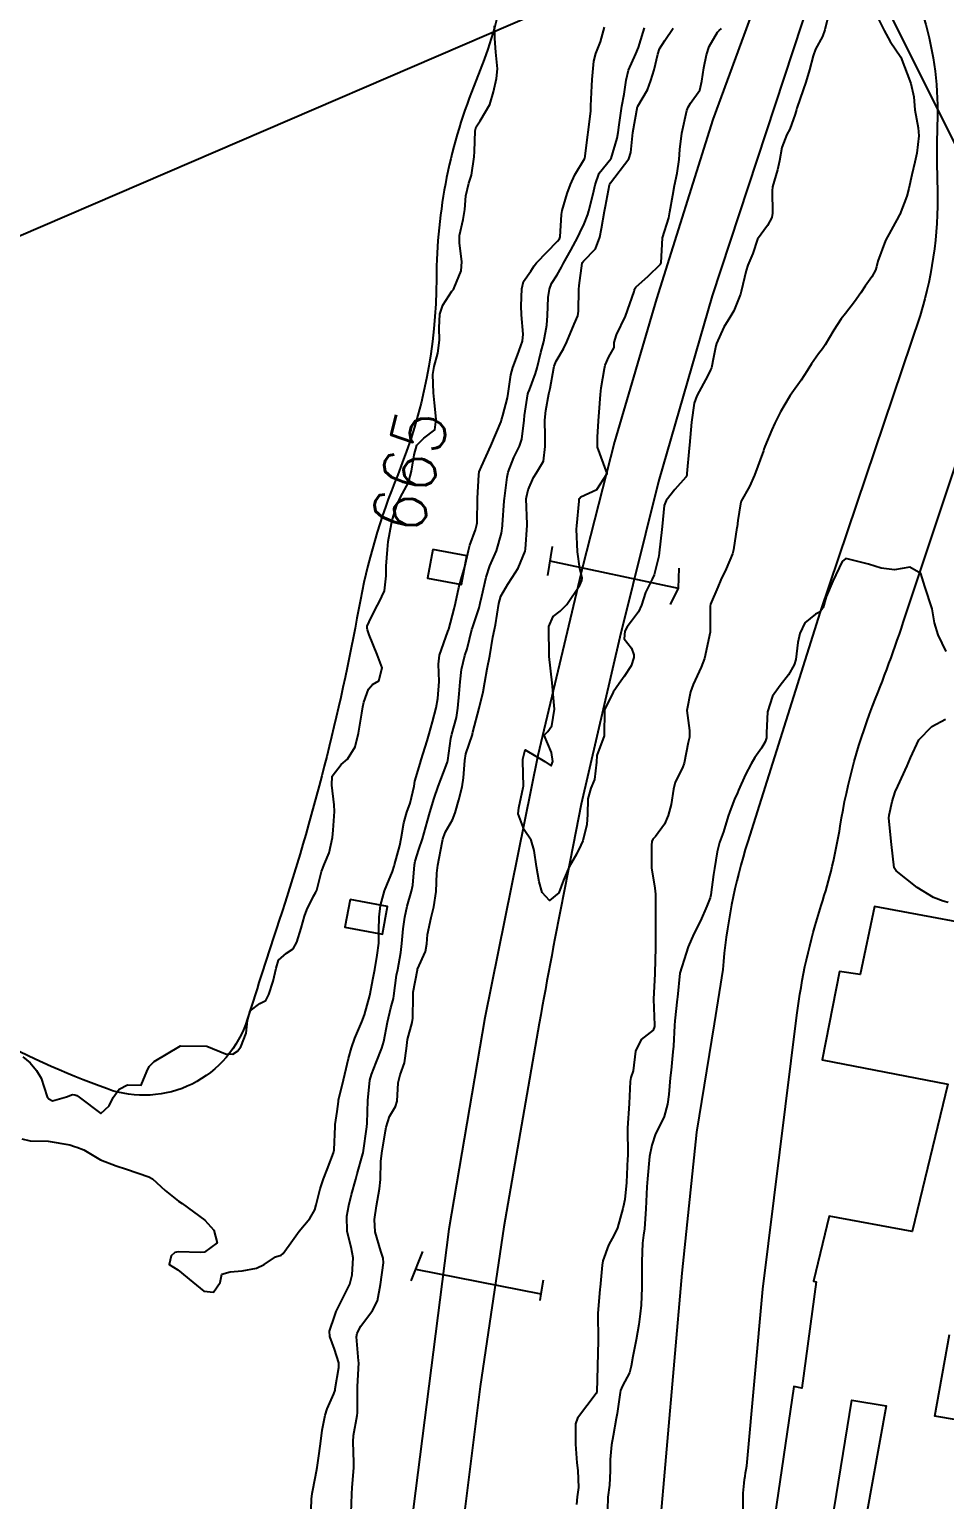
# Model space of a CAD drawing. Header units: metres. Extents: x 298520 to 308411, y 7433745 to 7450750.
# Drawn here: x 300440.3 to 300510, y 7446509.5 to 7446621.5 of the extents above; entities that cross this region are included whole.
import ezdxf
from ezdxf.enums import TextEntityAlignment as Align

# ---------------------------------------------------------------- set-up
doc = ezdxf.new("R2010")
doc.units = ezdxf.units.M
doc.header["$LTSCALE"] = 10
doc.linetypes.add('CONTINUO', pattern=[0])
for name, color, linetype in [('Cotas', 45, 'Continuous'), ('Curvas de Nivel 1m', 11, 'Continuous'), ('Curvas de Nivel 5m', 15, 'Continuous'), ('Edificações', 30, 'Continuous'), ('Hidrografia', 140, 'Continuous'), ('Linha Férrea', 251, 'TRACKS'), ('Pórtico', 62, 'Continuous'), ('TEXTO', 45, 'Continuous'), ('Vias Primárias', 230, 'Continuous')]:
    doc.layers.add(name, color=color, linetype=linetype)
doc.styles.add('Style-STANDARD', font='STANDARD.shx')
doc.linetypes.add('TRACKS', pattern='A,0.15,[130,ltypeshp.shx,S=0.25,R=0,X=0,Y=0],0.15', length=0.3)

msp = doc.modelspace()

# ---------------------------------------------------------------- linework, layer by layer
at = {"layer": 'Curvas de Nivel 1m', "flags": 128}
for points, elevation in [([(300501.27, 7446622.94), (300500.92, 7446621.47), (300500.73, 7446620.95), (300500.2, 7446619.99), (300500.03, 7446619.48), (300499.74, 7446618.43), (300499.47, 7446617.48), (300499.27, 7446616.9), (300498.78, 7446615.49), (300498.75, 7446615.4), (300498.66, 7446615.05), (300498.24, 7446613.9), (300498.03, 7446613.5), (300497.63, 7446612.5), (300497.46, 7446611.5), (300497.32, 7446610.79), (300496.94, 7446609.51), (300496.9, 7446609.2), (300496.94, 7446607.51), (300496.89, 7446607.17), (300496.55, 7446606.56), (300495.79, 7446605.52), (300495.42, 7446604.42), (300495.06, 7446603.53), (300494.92, 7446603.13), (300494.55, 7446601.54), (300494.49, 7446601.33), (300493.97, 7446600.06), (300493.68, 7446599.55), (300493.22, 7446598.8), (300492.66, 7446597.56), (300492.61, 7446597.4), (300492.44, 7446596.5), (300492.27, 7446595.72), (300492.21, 7446595.56), (300492, 7446595.14), (300491.16, 7446593.58), (300490.96, 7446593.02), (300490.76, 7446591.58), (300490.6, 7446589.83), (300490.57, 7446589.59), (300490.41, 7446587.67), (300490.4, 7446587.59), (300490.39, 7446587.53), (300490.33, 7446587.38), (300489.49, 7446586.43), (300488.82, 7446585.6), (300488.68, 7446585.22), (300488.51, 7446583.61), (300488.5, 7446583.39), (300488.29, 7446581.61), (300488.29, 7446581.57), (300488.25, 7446581.27), (300487.91, 7446579.94), (300487.76, 7446579.61), (300487.25, 7446578.59), (300486.95, 7446577.62), (300486.72, 7446577.11), (300486.19, 7446576.4), (300485.85, 7446575.98), (300485.66, 7446575.64), (300485.61, 7446575.07), (300486.17, 7446574.34), (300486.37, 7446573.85), (300486.36, 7446573.64), (300486.16, 7446573), (300485.61, 7446572.18), (300485.24, 7446571.65), (300484.78, 7446571), (300484.11, 7446569.66), (300484.09, 7446567.66), (300483.55, 7446566.18), (300483.5, 7446565.67), (300483.37, 7446564.35), (300483.09, 7446563.67), (300482.85, 7446562.86), (300482.82, 7446561.67), (300482.77, 7446560.92), (300482.47, 7446559.68), (300482.33, 7446559.34), (300481.98, 7446558.64), (300481.44, 7446557.69), (300481, 7446556.66), (300480.65, 7446555.7), (300479.94, 7446555.11), (300479.36, 7446555.72), (300479.13, 7446556.54), (300478.93, 7446557.72), (300478.76, 7446558.94), (300478.54, 7446559.72), (300478, 7446560.51), (300477.53, 7446561.73), (300477.58, 7446562.19), (300477.93, 7446563.73), (300477.94, 7446563.84), (300477.9, 7446565.73), (300477.9, 7446565.9), (300478.08, 7446566.61), (300479.57, 7446565.71), (300480.06, 7446565.38), (300480.18, 7446565.71), (300480.07, 7446566.39), (300479.52, 7446567.72), (300479.8, 7446568), (300480.1, 7446568.44), (300480.3, 7446569.71), (300480.14, 7446571.71), (300479.91, 7446573.71), (300479.9, 7446573.98), (300479.87, 7446575.71), (300479.89, 7446576.01), (300480.2, 7446576.76), (300480.74, 7446577.17), (300481.24, 7446577.69), (300482.23, 7446579.14), (300482.4, 7446579.51), (300482.42, 7446579.68), (300482.24, 7446580.41), (300482.07, 7446581.68), (300482, 7446583.41), (300482.02, 7446583.68), (300482.18, 7446585.56), (300482.19, 7446585.68), (300482.22, 7446585.76), (300482.31, 7446585.87), (300483.55, 7446586.43), (300484.33, 7446587.66), (300483.58, 7446589.67), (300483.6, 7446590.42), (300483.67, 7446591.67), (300483.71, 7446592.34), (300483.83, 7446593.67), (300483.87, 7446594.2), (300484.12, 7446595.66), (300484.18, 7446595.91), (300484.44, 7446596.55), (300484.85, 7446597.25), (300484.87, 7446597.65), (300485.04, 7446598.23), (300485.72, 7446599.64), (300486.39, 7446601.53), (300486.41, 7446601.63), (300486.41, 7446601.71), (300486.5, 7446601.86), (300487.44, 7446602.69), (300488.39, 7446603.61), (300488.43, 7446603.71), (300488.54, 7446605.61), (300489.02, 7446607.15), (300489.11, 7446607.6), (300489.32, 7446608.86), (300489.45, 7446609.6), (300489.65, 7446610.55), (300489.82, 7446611.6), (300489.87, 7446612.35), (300490.01, 7446613.59), (300490.41, 7446615.33), (300490.49, 7446615.58), (300490.67, 7446615.87), (300491.38, 7446616.87), (300491.53, 7446617.57), (300491.69, 7446618.58), (300491.9, 7446619.57), (300492.1, 7446620.19), (300492.73, 7446621.28), (300492.87, 7446621.42), (300493.05, 7446621.56)], 669), ([(300504.75, 7446622.79), (300505.45, 7446621.41), (300505.91, 7446620.59), (300506.71, 7446619.39), (300507.48, 7446617.38), (300507.7, 7446616.36), (300507.79, 7446615.38), (300508.04, 7446613.99), (300508.09, 7446613.38), (300507.92, 7446612.08), (300507.77, 7446611.38), (300507.55, 7446610.43), (300507.31, 7446609.38), (300507.17, 7446608.79), (300506.64, 7446607.39), (300506.61, 7446607.34), (300506.56, 7446607.27), (300505.53, 7446605.41), (300504.95, 7446603.83), (300504.85, 7446603.42), (300504.78, 7446603.16), (300504.51, 7446602.65), (300504, 7446601.93), (300503.66, 7446601.43), (300503.17, 7446600.75), (300502.48, 7446599.86), (300502.17, 7446599.44), (300501.6, 7446598.59), (300500.94, 7446597.46), (300500.75, 7446597.16), (300500.44, 7446596.77), (300499.89, 7446596.02), (300499.56, 7446595.48), (300499.11, 7446594.78), (300498.41, 7446593.78), (300498.28, 7446593.61), (300498.2, 7446593.49), (300497.53, 7446592.36), (300497.11, 7446591.5), (300496.88, 7446591), (300496.35, 7446589.71), (300496.28, 7446589.51), (300496.24, 7446589.4), (300495.56, 7446587.53), (300495.17, 7446586.68), (300494.54, 7446585.54), (300494.48, 7446585.36), (300494.29, 7446584.09), (300494.23, 7446583.6), (300494.22, 7446583.54), (300493.95, 7446581.85), (300493.87, 7446581.54), (300493.4, 7446580.39), (300493, 7446579.55), (300492.77, 7446579.01), (300492.21, 7446577.71), (300492.18, 7446577.56), (300492.18, 7446575.56), (300491.74, 7446573.57), (300491.49, 7446572.9), (300490.89, 7446571.58), (300490.68, 7446571.03), (300490.41, 7446569.59), (300490.6, 7446568.08), (300490.59, 7446567.58), (300490.5, 7446567.17), (300490.19, 7446565.59), (300490.06, 7446565.24), (300489.51, 7446564.13), (300489.38, 7446563.6), (300489.2, 7446562.43), (300488.98, 7446561.6), (300488.69, 7446560.93), (300488, 7446559.99), (300487.81, 7446559.8), (300487.73, 7446559.61), (300487.71, 7446559.33), (300487.71, 7446557.61), (300487.95, 7446556.06), (300488.01, 7446555.61), (300488.01, 7446555.54), (300488.02, 7446553.61), (300488.02, 7446553.51), (300488, 7446551.61), (300488, 7446551.51), (300487.95, 7446549.61), (300487.95, 7446549.54), (300487.85, 7446547.61), (300487.93, 7446545.61), (300487.93, 7446545.51), (300487.83, 7446545.23), (300486.91, 7446544.53), (300486.49, 7446543.63), (300486.31, 7446542.15), (300486.14, 7446541.63), (300486.08, 7446541.33), (300486.01, 7446539.64), (300485.88, 7446537.78), (300485.88, 7446537.64), (300485.91, 7446535.83), (300485.9, 7446535.64), (300485.88, 7446535.47), (300485.79, 7446533.64), (300485.67, 7446532.34), (300485.55, 7446531.76), (300485.51, 7446531.64), (300485.11, 7446530.18), (300484.87, 7446529.65), (300484.43, 7446528.85), (300484, 7446527.66), (300483.95, 7446527.32), (300483.78, 7446525.66), (300483.76, 7446525.49), (300483.62, 7446523.66), (300483.62, 7446523.6), (300483.63, 7446521.66), (300483.63, 7446521.57), (300483.59, 7446519.66), (300483.58, 7446519.6), (300483.53, 7446517.66), (300483.52, 7446517.63), (300483.49, 7446517.54), (300482.07, 7446515.68), (300481.92, 7446515.23), (300481.91, 7446513.68), (300482.02, 7446512.27), (300482.08, 7446511.68), (300482.13, 7446510.4), (300482.05, 7446509.68), (300481.98, 7446509.1)], 668), ([(300439.72, 7446536.95), (300440.34, 7446536.8), (300441.72, 7446536.78), (300443.36, 7446536.5), (300443.72, 7446536.37), (300443.9, 7446536.32), (300444.44, 7446536.13), (300445.7, 7446535.35), (300446.9, 7446534.89), (300447.69, 7446534.65), (300449.4, 7446534.07), (300449.68, 7446533.91), (300450.64, 7446533.02), (300451.66, 7446532.22), (300451.93, 7446532.04), (300453.65, 7446530.77), (300454.35, 7446530.01), (300454.61, 7446529.03), (300453.62, 7446528.33), (300453.34, 7446528.3), (300451.62, 7446528.35), (300451.37, 7446528.29), (300451.08, 7446528.05), (300450.94, 7446527.38), (300451.6, 7446526.98), (300452.75, 7446526.03), (300453.58, 7446525.34), (300454.33, 7446525.27), (300454.82, 7446526.01), (300454.96, 7446526.65), (300455.6, 7446526.83), (300456.5, 7446526.89), (300457.6, 7446527.11), (300458.18, 7446527.39), (300459.04, 7446527.96), (300459.47, 7446528.1), (300459.62, 7446528.21), (300460.35, 7446529.22), (300460.84, 7446529.93), (300461.65, 7446530.88), (300462.04, 7446531.54), (300462.15, 7446531.92), (300462.45, 7446533.14), (300462.71, 7446533.91), (300462.98, 7446534.62), (300463.46, 7446535.9), (300463.51, 7446536.11), (300463.58, 7446537.9), (300463.59, 7446538.05), (300463.74, 7446539.05), (300463.84, 7446539.81), (300463.85, 7446539.9), (300464.22, 7446541.45), (300464.32, 7446541.89), (300464.61, 7446543.08), (300464.83, 7446543.89), (300465.08, 7446544.63), (300465.63, 7446545.88), (300465.84, 7446546.42), (300466.23, 7446547.87), (300466.5, 7446549.23), (300466.61, 7446549.86), (300466.8, 7446550.95), (300466.91, 7446551.86), (300466.92, 7446552.85), (300466.94, 7446553.86), (300467.06, 7446554.74), (300467.36, 7446555.86), (300467.52, 7446556.29), (300467.97, 7446557.34), (300468.09, 7446557.73), (300468.12, 7446557.85), (300468.52, 7446559.31), (300468.63, 7446559.84), (300468.82, 7446561.03), (300469.06, 7446561.84), (300469.32, 7446562.55), (300469.61, 7446563.83), (300469.67, 7446564.21), (300470.06, 7446565.56), (300470.16, 7446565.83), (300470.61, 7446567.29), (300470.77, 7446567.82), (300471.02, 7446568.73), (300471.3, 7446569.81), (300471.43, 7446570.51), (300471.52, 7446571.81), (300471.47, 7446573.12), (300471.54, 7446573.81), (300472.18, 7446575.61), (300472.24, 7446575.74), (300472.26, 7446575.8), (300472.66, 7446577.34), (300472.77, 7446577.79), (300473.03, 7446578.98), (300473.25, 7446579.79), (300473.47, 7446580.56), (300473.75, 7446581.79), (300473.86, 7446582.19), (300474.28, 7446583.38), (300474.39, 7446583.78), (300474.41, 7446583.9), (300474.43, 7446585.78), (300474.54, 7446587.56), (300474.58, 7446587.78), (300474.75, 7446588.19), (300475.45, 7446589.76), (300476.25, 7446591.63), (300476.28, 7446591.75), (300476.29, 7446591.83), (300476.38, 7446592.09), (300476.72, 7446593.42), (300476.77, 7446593.75), (300476.97, 7446595.19), (300477.13, 7446595.74), (300477.5, 7446596.68), (300477.86, 7446597.74), (300477.91, 7446598.29), (300477.79, 7446599.74), (300477.77, 7446600.45), (300477.82, 7446601.74), (300477.96, 7446602.28), (300478.51, 7446603.08), (300478.76, 7446603.49), (300478.93, 7446603.72), (300480.54, 7446605.36), (300480.69, 7446605.55), (300480.74, 7446605.7), (300480.85, 7446607.41), (300480.89, 7446607.7), (300481.27, 7446609.01), (300481.53, 7446609.69), (300481.86, 7446610.43), (300482.61, 7446611.63), (300482.63, 7446611.67), (300482.85, 7446613.47), (300482.88, 7446613.68), (300483.07, 7446615.27), (300483.09, 7446615.68), (300483.15, 7446617.21), (300483.17, 7446617.68), (300483.31, 7446619.07), (300483.46, 7446619.67), (300483.83, 7446620.56), (300484.11, 7446621.67)], 666), ([(300461.74, 7446507.92), (300461.8, 7446509.51), (300461.85, 7446509.92), (300462.1, 7446511.23), (300462.23, 7446511.91), (300462.38, 7446512.97), (300462.5, 7446513.91), (300462.61, 7446514.75), (300462.82, 7446515.91), (300462.99, 7446516.39), (300463.49, 7446517.52), (300463.58, 7446517.81), (300463.6, 7446517.9), (300463.87, 7446519.54), (300463.86, 7446519.9), (300463.53, 7446520.92), (300463.18, 7446521.9), (300463.15, 7446522.3), (300463.56, 7446523.5), (300463.66, 7446523.8), (300463.71, 7446523.9), (300464.34, 7446525.13), (300464.71, 7446525.89), (300464.88, 7446526.6), (300464.97, 7446527.89), (300464.82, 7446528.7), (300464.51, 7446529.89), (300464.48, 7446531.07), (300464.64, 7446531.89), (300464.85, 7446532.71), (300465.18, 7446533.89), (300465.28, 7446534.29), (300465.71, 7446535.82), (300465.73, 7446535.88), (300466, 7446537.88), (300466.02, 7446538.16), (300466.07, 7446539.88), (300466.23, 7446541.42), (300466.35, 7446541.87), (300466.71, 7446542.78), (300467.15, 7446543.86), (300467.3, 7446544.37), (300467.58, 7446545.85), (300467.84, 7446546.93), (300468.04, 7446547.66), (300468.07, 7446547.85), (300468.28, 7446549.43), (300468.36, 7446549.85), (300468.59, 7446551.15), (300468.68, 7446551.84), (300468.78, 7446552.97), (300468.91, 7446553.84), (300469.09, 7446554.68), (300469.42, 7446555.84), (300469.51, 7446556.28), (300469.65, 7446557.83), (300469.7, 7446558.11), (300469.98, 7446559.01), (300470.24, 7446559.83), (300470.64, 7446561.2), (300470.82, 7446561.82), (300471.15, 7446562.93), (300471.44, 7446563.81), (300472.06, 7446565.4), (300472.16, 7446565.7), (300472.19, 7446565.8), (300472.42, 7446567.47), (300472.49, 7446567.8), (300472.83, 7446569.07), (300472.95, 7446569.79), (300473.05, 7446570.86), (300473.13, 7446571.79), (300473.21, 7446572.73), (300473.47, 7446573.79), (300473.65, 7446574.3), (300474.02, 7446575.78), (300474.06, 7446575.9), (300474.19, 7446576.27), (300474.56, 7446577.42), (300474.64, 7446577.77), (300474.77, 7446578.32), (300475.09, 7446579.77), (300475.37, 7446580.63), (300475.89, 7446581.76), (300476.28, 7446583.11), (300476.35, 7446583.68), (300476.36, 7446583.75), (300476.48, 7446585.57), (300476.5, 7446585.75), (300476.71, 7446587.37), (300476.79, 7446587.75), (300477.21, 7446588.88), (300477.65, 7446589.74), (300477.83, 7446590.27), (300477.99, 7446591.73), (300478.03, 7446592.08), (300478.29, 7446593.73), (300478.31, 7446593.82), (300478.41, 7446594.04), (300478.87, 7446595.28), (300478.99, 7446595.72), (300479.28, 7446596.89), (300479.49, 7446597.72), (300479.73, 7446598.97), (300479.79, 7446599.71), (300479.84, 7446601.07), (300479.93, 7446601.71), (300480.08, 7446602.13), (300480.51, 7446602.81), (300480.84, 7446603.38), (300480.99, 7446603.7), (300481.56, 7446604.67), (300482.1, 7446605.68), (300482.23, 7446606), (300482.56, 7446606.69), (300482.86, 7446607.39), (300482.94, 7446607.68), (300483.27, 7446608.98), (300483.42, 7446609.67), (300483.72, 7446610.55), (300484.61, 7446611.63), (300484.63, 7446611.66), (300485.08, 7446613.21), (300485.17, 7446613.65), (300485.24, 7446614.24), (300485.44, 7446615.65), (300485.61, 7446616.58), (300485.77, 7446617.64), (300485.94, 7446618.39), (300486.52, 7446619.63), (300486.72, 7446620.13), (300487.06, 7446621.3), (300487.17, 7446621.63)], 667), ([(300464.81, 7446508.46), (300464.87, 7446509.89), (300464.9, 7446510.39), (300465.01, 7446511.88), (300465.01, 7446512.3), (300464.97, 7446513.88), (300465, 7446514.34), (300465.28, 7446515.88), (300465.29, 7446516.07), (300465.29, 7446517.88), (300465.3, 7446518.08), (300465.39, 7446519.88), (300465.38, 7446520.03), (300465.23, 7446521.88), (300465.28, 7446522.15), (300465.55, 7446522.68), (300466.44, 7446523.87), (300466.82, 7446524.62), (300467.05, 7446525.86), (300467.27, 7446527.51), (300467.25, 7446527.86), (300467.07, 7446528.41), (300466.63, 7446529.87), (300466.59, 7446530.81), (300466.74, 7446531.86), (300466.98, 7446533.16), (300467.05, 7446533.86), (300467.08, 7446535.23), (300467.14, 7446535.86), (300467.44, 7446537.56), (300467.49, 7446537.85), (300467.74, 7446538.65), (300468.19, 7446539.41), (300468.33, 7446539.84), (300468.39, 7446541.23), (300468.54, 7446541.84), (300468.88, 7446542.75), (300469.03, 7446543.84), (300469.11, 7446544.54), (300469.46, 7446545.83), (300469.51, 7446546.16), (300469.53, 7446547.83), (300469.55, 7446548.14), (300469.86, 7446549.83), (300469.87, 7446549.89), (300470.48, 7446551.23), (300470.57, 7446551.82), (300470.62, 7446552.53), (300470.91, 7446553.82), (300471.11, 7446554.63), (300471.28, 7446555.81), (300471.35, 7446557.2), (300471.42, 7446557.81), (300471.74, 7446559.55), (300471.8, 7446559.8), (300471.85, 7446559.95), (300472, 7446560.35), (300472.53, 7446561.28), (300472.73, 7446561.79), (300473.03, 7446562.79), (300473.28, 7446563.79), (300473.38, 7446564.46), (300473.48, 7446565.79), (300473.56, 7446566.3), (300474.06, 7446567.78), (300474.07, 7446567.81), (300474.09, 7446567.94), (300474.56, 7446569.77), (300474.87, 7446571.03), (300474.99, 7446571.77), (300475.17, 7446572.78), (300475.37, 7446573.76), (300475.61, 7446575.19), (300475.73, 7446575.76), (300475.81, 7446576.14), (300476.06, 7446577.75), (300476.22, 7446578.31), (300476.75, 7446579.22), (300477.09, 7446579.74), (300477.53, 7446580.45), (300478.07, 7446581.73), (300478.1, 7446581.9), (300478.23, 7446583.73), (300478.23, 7446583.79), (300478.16, 7446585.73), (300478.17, 7446585.86), (300478.31, 7446586.42), (300478.7, 7446587.36), (300478.95, 7446587.72), (300479.46, 7446588.6), (300479.61, 7446589.72), (300479.59, 7446590.49), (300479.57, 7446591.72), (300479.64, 7446592.46), (300479.89, 7446593.72), (300479.98, 7446594.14), (300480.26, 7446595.71), (300480.29, 7446595.85), (300480.43, 7446596.21), (300480.99, 7446597.15), (300481.24, 7446597.7), (300481.82, 7446599.04), (300482.08, 7446599.68), (300482.13, 7446600.03), (300482.17, 7446601.68), (300482.2, 7446601.98), (300482.42, 7446603.68), (300482.45, 7446603.75), (300482.52, 7446603.84), (300483.43, 7446604.77), (300483.76, 7446605.67), (300483.89, 7446606.33), (300484.13, 7446607.66), (300484.2, 7446608.04), (300484.51, 7446609.66), (300484.54, 7446609.72), (300484.59, 7446609.8), (300485.97, 7446611.64), (300486.14, 7446612.12), (300486.28, 7446613.64), (300486.65, 7446615.62), (300486.66, 7446615.66), (300487.4, 7446616.9), (300487.66, 7446617.62), (300487.9, 7446618.41), (300488.18, 7446619.62), (300488.32, 7446620.02), (300488.72, 7446620.66), (300489.35, 7446621.6)], 668), ([(300510.17, 7446574.1), (300509.56, 7446575.36), (300509.27, 7446576.28), (300509.1, 7446577.36), (300508.55, 7446579.04), (300508.45, 7446579.37), (300508.24, 7446580.04), (300507.4, 7446580.53), (300506.24, 7446580.33), (300505.22, 7446580.44), (300504.25, 7446580.76), (300502.51, 7446581.18), (300502.25, 7446580.95), (300501.52, 7446579.45), (300501.01, 7446578.25), (300500.79, 7446577.46), (300500.56, 7446577.12), (300500.21, 7446576.94), (300499.39, 7446576.28), (300499, 7446575.48), (300498.87, 7446574.79), (300498.7, 7446573.48), (300498.57, 7446573.07), (300498.15, 7446572.31), (300497.52, 7446571.5), (300496.94, 7446570.7), (300496.55, 7446569.51), (300496.47, 7446567.89), (300496.46, 7446567.51), (300496.38, 7446567.22), (300496.08, 7446566.74), (300495.57, 7446566.03), (300495.29, 7446565.53), (300494.86, 7446564.73), (300494.33, 7446563.54), (300494.25, 7446563.33), (300494.04, 7446562.85), (300493.67, 7446561.9), (300493.56, 7446561.54), (300493.19, 7446560.36), (300492.9, 7446559.55), (300492.72, 7446558.82), (300492.51, 7446557.55), (300492.43, 7446557.1), (300492.22, 7446555.56), (300492.17, 7446555.33), (300491.93, 7446554.7), (300491.44, 7446553.57), (300490.93, 7446552.59), (300490.49, 7446551.58), (300490.36, 7446551.12), (300489.87, 7446549.59), (300489.68, 7446547.76), (300489.67, 7446547.59), (300489.49, 7446545.94), (300489.47, 7446545.59), (300489.38, 7446544.02), (300489.34, 7446543.59), (300489.2, 7446542.18), (300489.14, 7446541.6), (300489.02, 7446540.34), (300488.93, 7446539.6), (300488.68, 7446538.67), (300488.15, 7446537.61), (300488.01, 7446537.33), (300487.72, 7446536.47), (300487.56, 7446535.61), (300487.39, 7446533.91), (300487.37, 7446533.61), (300487.35, 7446533.29), (300487.28, 7446531.62), (300487.16, 7446530.1), (300487.09, 7446529.62), (300487.02, 7446529.01), (300486.96, 7446527.62), (300486.96, 7446526.98), (300486.96, 7446525.62), (300486.92, 7446524.28), (300486.85, 7446523.62), (300486.73, 7446522.8), (300486.54, 7446521.63), (300486.28, 7446520.37), (300486.15, 7446519.63), (300486.03, 7446519.12), (300485.5, 7446518.14), (300485.35, 7446517.78), (300485.32, 7446517.64), (300485.08, 7446516.04), (300485.02, 7446515.64), (300484.78, 7446514.32), (300484.66, 7446513.65), (300484.55, 7446512.53), (300484.56, 7446511.65), (300484.51, 7446510.56), (300484.38, 7446509.65), (300484.35, 7446508.69)], 667), ([(300510.31, 7446554.98), (300509.94, 7446555.06), (300509.2, 7446555.36), (300507.95, 7446556.12), (300506.35, 7446557.39), (300506.2, 7446557.62), (300505.99, 7446559.4), (300505.8, 7446561.4), (300505.81, 7446561.62), (300506.04, 7446562.66), (300506.28, 7446563.4), (300506.48, 7446563.83), (300507.19, 7446565.38), (300507.45, 7446566), (300508.09, 7446567.37), (300509.08, 7446568.39), (300510.11, 7446568.93)], 667)]:
    msp.add_lwpolyline(points, dxfattribs=dict(at, elevation=elevation))
at = {"layer": 'Curvas de Nivel 5m', "elevation": 665, "flags": 128}
msp.add_lwpolyline([(300439.79, 7446543.21), (300440.34, 7446542.74), (300440.82, 7446542.17), (300441.18, 7446541.57), (300441.64, 7446540.16), (300441.76, 7446540.01), (300442.05, 7446539.86), (300443.11, 7446540.15), (300443.57, 7446540.34), (300443.76, 7446540.32), (300443.89, 7446540.27), (300444.09, 7446540.14), (300445.74, 7446538.88), (300446.37, 7446539.48), (300446.67, 7446540.1), (300447.13, 7446540.74), (300447.77, 7446541.07), (300448.81, 7446541.05), (300449.24, 7446542.08), (300449.41, 7446542.46), (300449.79, 7446542.86), (300451.8, 7446544.04), (300453.8, 7446544.02), (300455.24, 7446543.44), (300455.8, 7446543.42), (300456.16, 7446543.63), (300456.41, 7446543.98), (300456.8, 7446545), (300456.91, 7446545.98), (300457.11, 7446546.71), (300457.85, 7446547.28), (300458.31, 7446547.51), (300458.53, 7446547.96), (300458.86, 7446548.97), (300459.09, 7446549.96), (300459.27, 7446550.57), (300459.89, 7446551.1), (300460.4, 7446551.44), (300460.68, 7446551.94), (300461, 7446553.02), (300461.26, 7446553.93), (300461.44, 7446554.41), (300461.95, 7446555.45), (300462.12, 7446555.75), (300462.2, 7446555.92), (300462.55, 7446557.33), (300462.77, 7446557.91), (300463.13, 7446558.76), (300463.38, 7446559.91), (300463.44, 7446560.47), (300463.53, 7446561.9), (300463.52, 7446562.42), (300463.35, 7446563.91), (300463.36, 7446564.6), (300464.06, 7446565.48), (300464.52, 7446565.89), (300465.12, 7446566.84), (300465.38, 7446567.88), (300465.63, 7446569.4), (300465.71, 7446569.88), (300465.77, 7446570.23), (300466.13, 7446571.22), (300466.44, 7446571.57), (300466.92, 7446571.86), (300467.17, 7446572.84), (300466.79, 7446573.86), (300466.18, 7446575.36), (300466.05, 7446575.74), (300466.02, 7446575.87), (300466.04, 7446576.02), (300466.19, 7446576.36), (300466.68, 7446577.39), (300466.95, 7446577.86), (300467.35, 7446578.73), (300467.48, 7446579.86), (300467.49, 7446580.61), (300467.57, 7446581.86), (300467.64, 7446582.48), (300467.89, 7446583.85), (300467.97, 7446584.17), (300468.3, 7446585.26), (300468.58, 7446585.85), (300469.19, 7446586.97), (300469.41, 7446587.83), (300469.61, 7446589.09), (300469.81, 7446589.83), (300470.36, 7446590.35), (300471.19, 7446590.99), (300471.28, 7446591.81), (300471.16, 7446593.05), (300471.09, 7446593.81), (300471.03, 7446595.2), (300471.13, 7446595.81), (300471.42, 7446596.83), (300471.54, 7446597.81), (300471.52, 7446598.75), (300471.58, 7446599.81), (300471.79, 7446600.49), (300472.49, 7446601.55), (300472.6, 7446601.69), (300472.66, 7446601.8), (300473.19, 7446603.11), (300473.25, 7446603.79), (300473.08, 7446605.25), (300473.08, 7446605.79), (300473.34, 7446607.01), (300473.48, 7446607.79), (300473.56, 7446608.81), (300473.79, 7446609.79), (300473.99, 7446610.39), (300474.2, 7446611.78), (300474.21, 7446612.19), (300474.26, 7446613.78), (300474.35, 7446614.08), (300474.65, 7446614.53), (300475.39, 7446615.77), (300475.65, 7446616.74), (300475.88, 7446617.76), (300475.96, 7446618.5), (300475.84, 7446619.76), (300475.76, 7446620.81), (300475.73, 7446621.77)], dxfattribs=at)
at = {"layer": 'Edificações'}
for points in [[(300471.04, 7446581.87), (300470.63, 7446579.68), (300473.23, 7446579.19), (300473.63, 7446581.38)], [(300464.73, 7446555.2), (300464.33, 7446553.08), (300467.19, 7446552.55), (300467.59, 7446554.67)]]:
    msp.add_lwpolyline(points, close=True, dxfattribs=at)
for points in [[(300515.36, 7446552.69), (300504.71, 7446554.67), (300503.62, 7446549.48), (300502.03, 7446549.71), (300500.72, 7446542.97), (300510.3, 7446541.12), (300507.58, 7446529.9), (300501.25, 7446531.07), (300500.06, 7446526.12), (300500.25, 7446526.07), (300499.17, 7446517.97), (300498.55, 7446518.09), (300496.97, 7446507.37), (300501.31, 7446506.73), (300502.98, 7446517.04), (300505.58, 7446516.62), (300503.55, 7446505.39), (300512.51, 7446503.83)], [(300510.96, 7446515.54), (300509.3, 7446515.83), (300510.41, 7446522.06)]]:
    msp.add_lwpolyline(points, dxfattribs=at)
at = {"layer": 'Hidrografia'}
msp.add_lwpolyline([(300477.12, 7446630.77, -0.091797), (300474.34, 7446617.63, 0.097273), (300471.31, 7446602.5, -0.096073), (300468.36, 7446587.57, 0.051693), (300465.39, 7446577.39, -0.034702), (300459.31, 7446553.54, 0.003292), (300456.89, 7446546.05, -0.425546), (300446.23, 7446540.76, -0.04153), (300436.62, 7446545.13, 0.104636), (300431.83, 7446546.63, -0.08681), (300422.38, 7446549.21, 0.111697), (300421.8, 7446549.33, -0.065026), (300412.29, 7446550.53, 0.15562), (300409.84, 7446550.39, -0.260671), (300408.5, 7446550.59, 0.117186), (300405.52, 7446551.94, -0.389042), (300392.05, 7446570.09, 0.079872), (300391.79, 7446574.72, -0.008263), (300389.68, 7446585.18, -0.017028), (300387.49, 7446599.89, -0.010635), (300386.17, 7446614.1, -0.17904), (300388.2, 7446621.07, -0.00437), (300403.94, 7446641.96, -0.110389)], format="xyb", dxfattribs=at)
at = {"layer": 'Linha Férrea', "flags": 128}
for points in [[(298729.26, 7450749.95), (298734.81, 7450730.65), (298742.34, 7450703.45), (298750.12, 7450676.24), (298757.89, 7450649.2), (298765.19, 7450623.71), (298769.98, 7450606.42), (298776.49, 7450583.29), (298783.06, 7450560.25), (298788.16, 7450542.21), (298793.82, 7450521.58), (298798.12, 7450506.61), (298804.39, 7450484.42), (298809.29, 7450466.84), (298814.55, 7450448.86), (298819.56, 7450431.22), (298826.27, 7450408.65), (298831.93, 7450389.31), (298837.13, 7450370.78), (298842.09, 7450352.4), (298847.8, 7450331.82), (298852.15, 7450316.41), (298858.34, 7450294.77), (298862.97, 7450278.96), (298867.95, 7450260.09), (298870.92, 7450249.95), (298873.72, 7450238.98), (298878.36, 7450222.7), (298882.03, 7450210.36), (298885.6, 7450197.65), (298890.19, 7450181.05), (298894.64, 7450166.01), (298898.99, 7450149.81), (298904.36, 7450131.79), (298908.12, 7450117.71), (298911.93, 7450103.95), (298916.1, 7450089.04), (298920.55, 7450073.4), (298923.21, 7450064.32), (298926.47, 7450052.58), (298930.32, 7450038.96), (298934.72, 7450023.22), (298938.25, 7450011.62), (298941.51, 7449999.19), (298944.4, 7449989.65), (298947.7, 7449977.68), (298952.33, 7449961.49), (298956.97, 7449946.58), (298961.92, 7449929.02), (298965.91, 7449915.26), (298970.08, 7449900.9), (298973.94, 7449887.79), (298977.79, 7449874.85), (298981.55, 7449862.47), (298986.37, 7449847.2), (298989.85, 7449836.37), (298994.58, 7449822.34), (298999.44, 7449807.29), (299004.07, 7449794.27), (299008.7, 7449781.66), (299013.06, 7449770.33), (299018.29, 7449757.72), (299022.32, 7449748.04), (299026.82, 7449737.63), (299031.86, 7449726.85), (299036.81, 7449716.9), (299043.1, 7449705.2), (299047.82, 7449696.53), (299054.33, 7449685.57), (299060.66, 7449675.85), (299069.47, 7449663.1), (299077.54, 7449652.87), (299085.43, 7449643.34), (299089.83, 7449637.78), (299098.73, 7449628.56), (299107.99, 7449618.79), (299117.44, 7449610.03), (299127.08, 7449601.22), (299138.45, 7449591.78), (299150.41, 7449582.65), (299162.78, 7449573.98), (299174, 7449567), (299185.96, 7449560.3), (299199.7, 7449553.22), (299213.25, 7449547.02), (299227.03, 7449541.5), (299242, 7449536.52), (299258.42, 7449531.83), (299277.22, 7449527.81), (299295.93, 7449525.03), (299311.59, 7449523.57), (299326.88, 7449522.88), (299340.97, 7449522.75), (299353.57, 7449523.11), (299369.27, 7449524.07), (299382.83, 7449525.21), (299396.61, 7449526.72), (299414.18, 7449529.5), (299430.97, 7449532.6), (299440.14, 7449534.84), (299451.09, 7449537.49), (299469.67, 7449542.92), (299486.96, 7449547.76), (299510.38, 7449554.83), (299531.41, 7449561.04), (299544.9, 7449564.89), (299559.19, 7449569.07), (299590.2, 7449576.67), (299616.42, 7449582.26), (299645.03, 7449585.8), (299675.25, 7449587.64), (299705.52, 7449586.26), (299732.88, 7449582.83), (299762.58, 7449576.09), (299791.89, 7449566.94), (299816.22, 7449556.9), (299840.77, 7449544.78), (299859.68, 7449534.39), (299878.53, 7449521.31), (299897.38, 7449507.14), (299919.54, 7449486.99), (299927.66, 7449478.63), (299947.13, 7449456.96), (299961.5, 7449437.96), (299971.14, 7449424.78), (299981.87, 7449408.32), (299997.59, 7449383.68), (300016.23, 7449354.96), (300035.86, 7449324.69), (300055.14, 7449295.59), (300073.23, 7449268.4), (300085.87, 7449249.95), (300089.5, 7449244.78), (300101.21, 7449227.65), (300111.2, 7449214.14), (300124.75, 7449194.74), (300135.91, 7449179.76), (300148.3, 7449162.13), (300160.8, 7449144.57), (300173.13, 7449128.48), (300185.52, 7449112.09), (300198.4, 7449095.76), (300207.46, 7449083.98), (300220.09, 7449068.52), (300233.47, 7449051.74), (300246.78, 7449035.35), (300263.48, 7449015.08), (300277.53, 7448998.44), (300292.81, 7448981.5), (300306.69, 7448964.86), (300324.62, 7448944.39), (300340.4, 7448926.52), (300357.9, 7448907.84), (300372.75, 7448891.82), (300392.04, 7448871.05), (300410.72, 7448852.07), (300427.48, 7448834.14), (300439.25, 7448822.86), (300454.9, 7448806.53), (300473.45, 7448788.16), (300493.11, 7448768.81), (300511.71, 7448749.95), (300518.2, 7448743.61), (300525.67, 7448735.98), (300530.89, 7448730.36), (300538.14, 7448723.28), (300543.77, 7448717.62), (300548.92, 7448711.9), (300554.78, 7448706.09), (300562.44, 7448698.57), (300570.48, 7448690.2), (300580.06, 7448680.51), (300590.01, 7448670.63), (300599.1, 7448661.39), (300608.57, 7448651.7), (300616.68, 7448643.32), (300625.58, 7448633.86), (300633.62, 7448625.86), (300641.21, 7448617.86), (300649.58, 7448609.9), (300659.39, 7448599.72), (300667.39, 7448591.23), (300676.1, 7448582.78), (300683.87, 7448574.67), (300691.72, 7448567.15), (300703.33, 7448554.88), (300711.74, 7448546.35), (300718.09, 7448539.77), (300726.51, 7448530.98), (300733.15, 7448523.7), (300741.15, 7448514.42), (300747.43, 7448507.24), (300750.05, 7448504.02), (300758.17, 7448493.99), (300764.85, 7448485.24), (300772.25, 7448475.55), (300781.11, 7448462.86), (300788.18, 7448452.15), (300795.99, 7448439.11), (300802.71, 7448427.66), (300809.14, 7448414.66), (300814.96, 7448402.42), (300819.76, 7448391.6), (300824.72, 7448378.53), (300829.08, 7448366.59), (300833.25, 7448353.86), (300836.59, 7448342.44), (300839.82, 7448330.57), (300842.68, 7448317.91), (300845.76, 7448304.2), (300848.39, 7448291.17), (300849.93, 7448279.9), (300851.84, 7448266.76), (300852.63, 7448254.17), (300852.97, 7448249.95), (300853.72, 7448237.64), (300853.9, 7448226.07), (300854.16, 7448215.15), (300853.84, 7448203.83), (300853.6, 7448192.91), (300852.79, 7448182.25), (300851.99, 7448170.79), (300850.8, 7448159.3), (300849.22, 7448146.77), (300848.15, 7448135.49), (300846.96, 7448124.11), (300845.44, 7448113.55), (300844.22, 7448102.2), (300842.29, 7448090.39), (300840.98, 7448078.33), (300839.61, 7448068.39), (300838.21, 7448056.39), (300836.54, 7448045.17), (300835.02, 7448032.67), (300833.53, 7448020.34), (300832.28, 7448009.21), (300831.09, 7447998.64), (300829.87, 7447985.93), (300828.43, 7447973.71), (300826.55, 7447955.64), (300825.16, 7447943.39), (300824.99, 7447942.25), (300823.84, 7447930.96), (300822.66, 7447919.83), (300821.59, 7447909.07), (300820.24, 7447895.41), (300819.53, 7447885.93), (300818.68, 7447872.07), (300818.3, 7447858.8), (300817.93, 7447851.92), (300817.79, 7447841.86), (300817.93, 7447833.49), (300818.52, 7447815.84), (300820.36, 7447795.88), (300822.45, 7447776.73), (300825.92, 7447759), (300827.72, 7447750.22), (300828.69, 7447743.23), (300830.47, 7447731.54), (300833.75, 7447711.15), (300838.98, 7447681.97), (300842.16, 7447664.85), (300846.25, 7447643.57), (300856.9, 7447587.93), (300861.3, 7447564.71), (300863.73, 7447552.02), (300867.08, 7447534.8), (300870.25, 7447518.15), (300879.14, 7447471.41), (300882.72, 7447452.43), (300886.2, 7447433.44), (300890.62, 7447408.95), (300893.06, 7447394), (300894.89, 7447382.53), (300896.02, 7447374.92), (300897.06, 7447367.88), (300898.67, 7447355.2), (300899.88, 7447344.17), (300901.15, 7447328.57), (300902.42, 7447306.17), (300902.63, 7447290.93), (300902.64, 7447274.91), (300901.21, 7447249.81), (300899.89, 7447235.45), (300897.42, 7447214.97), (300896.24, 7447207.11, -0.017609), (300893.25, 7447191.07), (300890.79, 7447180.01), (300886.35, 7447162.34), (300883.12, 7447151.27), (300877.52, 7447133.87), (300873.86, 7447123.75), (300865.53, 7447103.06), (300859.82, 7447090.39), (300850.5, 7447071.41), (300846.31, 7447063.11), (300836.81, 7447045.83), (300827.66, 7447031.2), (300815.39, 7447013.01), (300803.07, 7446996.23), (300792.97, 7446983.25), (300781.45, 7446969.29), (300759.63, 7446945.43), (300748.36, 7446933.67), (300737.3, 7446922.45), (300720.18, 7446905.64), (300707.82, 7446893.56), (300697.06, 7446883.03), (300686.38, 7446872.22), (300676.51, 7446862.33), (300660.14, 7446845.84), (300651.99, 7446837.64), (300637.92, 7446823.84), (300624.1, 7446810.42), (300614.95, 7446801.57), (300610.11, 7446796.54), (300599.12, 7446785.64, 0.017844), (300588.78, 7446774.61), (300582.97, 7446768.6), (300572.81, 7446757.15), (300570.64, 7446754.42, -0.018804), (300566.87, 7446749.9, -0.021463), (300565.2, 7446747.77, 0.014089), (300560.74, 7446742.24), (300556.82, 7446737.07), (300549.02, 7446726.4), (300544.9, 7446720.15), (300542.99, 7446717.43), (300540.7, 7446714.01), (300534.52, 7446704.13), (300528.81, 7446694.78), (300525.37, 7446688.69), (300519.77, 7446678.44, 0.017217), (300513.56, 7446666.07), (300510.11, 7446659.47), (300505.35, 7446648.44), (300501.39, 7446638.95, 0.017957), (300498.45, 7446631.13), (300492.38, 7446614.65), (300488.09, 7446600.96), (300484.89, 7446590.08), (300482.45, 7446580.53), (300479.03, 7446566.17), (300475, 7446546.19), (300472.25, 7446530.08), (300469.72, 7446510.13), (300467.65, 7446494.09), (300465.34, 7446472.63), (300462.51, 7446448.28), (300460.59, 7446427.75), (300458.17, 7446403.46), (300455.72, 7446377.74), (300453.68, 7446357.58), (300451.18, 7446331.96), (300448.41, 7446302.91), (300446.1, 7446278.46), (300443.95, 7446255.99), (300443.33, 7446249.95), (300441.92, 7446236.03), (300439.71, 7446214.96), (300437.14, 7446189.66), (300434.77, 7446164.49), (300432.99, 7446145.94), (300427.67, 7446092.02), (300425.46, 7446069.07), (300422.05, 7446034.05), (300420.45, 7446017.74), (300416.95, 7445981.75), (300414.16, 7445952.95), (300410.69, 7445916.31), (300408.44, 7445891.81), (300405.72, 7445868.17), (300403.77, 7445842.74), (300401.65, 7445818.65), (300400.34, 7445806.14), (300399.88, 7445801.28), (300399.27, 7445794.56)], [(298905.36, 7450145.03), (298910.21, 7450124.87), (298915, 7450108.01), (298921.74, 7450085.27), (298926.98, 7450064.83), (298931, 7450051.74), (298934.22, 7450039.95), (298937.65, 7450027.98), (298940.46, 7450017.79), (298943.21, 7450008.62), (298945.87, 7449998.81), (298948.85, 7449988.08), (298952.22, 7449977.18), (298954.85, 7449967.64), (298957.89, 7449956.73), (298961.76, 7449943.85), (298964.9, 7449932.56), (298968.97, 7449920.29), (298972.37, 7449908.38), (298975.8, 7449896.21), (298979.29, 7449884.68), (298982.04, 7449875.08), (298985.46, 7449863.46), (298988.89, 7449853.47), (298994.25, 7449836.79), (298999.64, 7449820.01), (299004.12, 7449806.22), (299009.58, 7449791.55), (299017.07, 7449771.92), (299023.85, 7449755.78), (299031.35, 7449735.1), (299042.61, 7449714.77), (299049.16, 7449702.26), (299057.95, 7449687.8), (299067.13, 7449674.03), (299074.39, 7449663.76), (299083.27, 7449652.27), (299093.23, 7449640.21), (299104.87, 7449628.3), (299116.06, 7449616.93), (299127.19, 7449606.97), (299134.85, 7449600.4), (299146.06, 7449591), (299159.8, 7449581.13), (299172.88, 7449572.67), (299188.75, 7449563.55), (299203.49, 7449555.78), (299219.69, 7449548.78), (299229.29, 7449544.98), (299249.7, 7449538.2), (299264.42, 7449534.22), (299286.84, 7449530.18), (299305.28, 7449527.83), (299319.47, 7449527.11), (299340.21, 7449526.73), (299362.58, 7449527.5), (299380.33, 7449528.89), (299402.03, 7449531.43), (299418.39, 7449534.55), (299439.27, 7449538.77), (299455.55, 7449542.61), (299468.22, 7449546.45), (299486.07, 7449551.68), (299502.68, 7449556.43), (299521.87, 7449562.48), (299544.9, 7449569.51), (299558.76, 7449572.87), (299572.65, 7449576.47), (299589.39, 7449580.65), (299603.62, 7449583.9), (299623.71, 7449587.44), (299640.45, 7449589.67), (299657.81, 7449590.98), (299675.92, 7449591.55), (299694.25, 7449591.04), (299708.54, 7449590.13), (299722.18, 7449588.24), (299738.92, 7449585.56), (299759.65, 7449580.82), (299775.25, 7449576.47), (299786.44, 7449572.94), (299797.02, 7449569.28), (299807, 7449565.52), (299816.42, 7449561.56), (299823.6, 7449557.98), (299834.15, 7449553.02), (299842.94, 7449548.64), (299850.95, 7449544.05), (299857.58, 7449540.07), (299867.59, 7449534.04), (299879.68, 7449526.14), (299888.77, 7449519.65), (299901.69, 7449509.71), (299911.3, 7449500.7), (299920.63, 7449492.52), (299928.71, 7449484.63), (299935.81, 7449476.73), (299943.93, 7449467.26), (299951.1, 7449459), (299957.67, 7449450.78), (299963.48, 7449442.67), (299970.77, 7449432.3), (299976.47, 7449423.9), (299982.43, 7449414.86), (299988.89, 7449404.85), (299995.85, 7449394.44), (300002.31, 7449383.93), (300010.89, 7449370.22), (300018.78, 7449358.24), (300026.57, 7449345.89), (300033.39, 7449335.88), (300041.18, 7449324.04), (300049.36, 7449311.84), (300057.29, 7449299.74), (300065.47, 7449287.36), (300073.51, 7449275.7), (300081.01, 7449264.54), (300090.2, 7449251.3), (300091.16, 7449249.95), (300100.52, 7449236.17), (300109.4, 7449223.95), (300117.16, 7449213.19), (300127.34, 7449198.46), (300139.6, 7449181.45), (300149.95, 7449166.72), (300159.81, 7449153.47), (300168.75, 7449141.38), (300179.78, 7449126.35), (300190.93, 7449112.41), (300203.88, 7449095.22), (300217.31, 7449078.59), (300230.37, 7449062.01), (300242.89, 7449046.16), (300256.88, 7449029.77), (300272.78, 7449010.92), (300288.31, 7448992.87), (300306.3, 7448971.97), (300322.51, 7448953.54), (300337.05, 7448937.02), (300349.2, 7448923.52), (300363.43, 7448907.8), (300372.18, 7448898.27), (300387.65, 7448881.62), (300402.32, 7448866.09), (300417.3, 7448851.1), (300428.76, 7448838.96), (300440.72, 7448827.38), (300454.4, 7448813.15), (300467.46, 7448800.64), (300481.64, 7448785.53), (300502.23, 7448765.25), (300514.06, 7448753.85), (300517.83, 7448749.95), (300528.27, 7448738.98), (300540.78, 7448726.33), (300551.36, 7448715.26), (300568.36, 7448698.08), (300580.43, 7448686.45), (300591.07, 7448675.24), (300605.82, 7448660), (300619.83, 7448645.87), (300631.53, 7448633.85), (300641.93, 7448623.39), (300651.2, 7448614.13), (300663.21, 7448601.74), (300675.65, 7448588.97), (300686.37, 7448579.14), (300697.13, 7448567), (300714.31, 7448549.82), (300728.06, 7448535.25), (300742.19, 7448519.95), (300754.02, 7448506), (300763.61, 7448493.67), (300772.13, 7448482.97), (300781.59, 7448469.9), (300789.87, 7448457.45), (300798.09, 7448444.14), (300806.37, 7448430.38), (300809.35, 7448423.73), (300815.83, 7448410.72), (300822.18, 7448396.83), (300827.78, 7448382.46), (300832.26, 7448369.32), (300838.3, 7448352.65), (300842.66, 7448335.9), (300846.95, 7448318.72), (300850.06, 7448305.15), (300853.48, 7448286.05), (300855.91, 7448269.92), (300857.34, 7448249.95), (300858.33, 7448231.61), (300857.94, 7448206.21), (300856.92, 7448178.37), (300854.33, 7448156.85), (300851.33, 7448129.71), (300849.1, 7448108.5), (300845.74, 7448085.32), (300843.04, 7448064.17), (300840.4, 7448043.1), (300838.57, 7448030.95), (300837.04, 7448016.02), (300835.11, 7447994.96), (300832.97, 7447975.28), (300830.74, 7447953.62), (300829.11, 7447937.19), (300828.37, 7447933.43), (300827.04, 7447924.74), (300825.63, 7447910.19), (300824.27, 7447895.59), (300822.97, 7447881.62), (300821.95, 7447863.07), (300821.73, 7447846.35), (300821.74, 7447838.35), (300822.3, 7447822.8), (300823.26, 7447806.62), (300824.13, 7447792.39), (300826.21, 7447777.69), (300829.71, 7447760.44), (300831.5, 7447751.07), (300833.49, 7447738.26), (300836.41, 7447720.06), (300862.71, 7447579.55), (300879.79, 7447489.91), (300882.9, 7447473.37), (300886.74, 7447453.4), (300891.84, 7447425.61), (300894.82, 7447408.42), (300897.5, 7447392.31), (300900.26, 7447374.7), (300902.63, 7447356.77), (300903.99, 7447345), (300904.86, 7447335.88), (300905.85, 7447322.28), (300906.29, 7447313.02), (300906.57, 7447308.42), (300906.76, 7447298.89), (300906.88, 7447292.73, -0.006984), (300906.84, 7447284.83), (300906.7, 7447276.84), (300906.36, 7447267.88), (300905.74, 7447256.67), (300905.23, 7447249.95), (300904.29, 7447239.53), (300903.01, 7447227.25), (300901.03, 7447212.31), (300899.54, 7447202.92, -0.011988), (300897.91, 7447194.02), (300895, 7447180.77), (300891.36, 7447165.39), (300887.46, 7447151.12), (300883.3, 7447137.65), (300876.75, 7447119.22), (300874.1, 7447111.99), (300871.75, 7447106.14, -0.018309), (300868.91, 7447099.76, 0.011681), (300865.83, 7447093.06), (300860.47, 7447081.82), (300851.72, 7447064.42), (300846.21, 7447053.94), (300843.03, 7447048.48), (300836.89, 7447038.14), (300827.21, 7447022.92), (300821.11, 7447014.01), (300814.86, 7447005.09), (300809.63, 7446998.1), (300801.24, 7446986.88), (300791.12, 7446974.41), (300781.43, 7446962.97), (300774.94, 7446955.77), (300762.88, 7446942.76), (300751.3, 7446930.93), (300734.87, 7446914.57), (300727.95, 7446907.63), (300717.87, 7446897.44), (300705.6, 7446885.78), (300698.72, 7446879.05), (300668.13, 7446848.06), (300640.99, 7446821.41), (300627.44, 7446808.23), (300610.35, 7446790.7), (300597.44, 7446778.15), (300592.33, 7446772.49), (300571.23, 7446748.6), (300567.7, 7446744.65), (300564.74, 7446740.8), (300562.62, 7446737.77), (300551.36, 7446722.39), (300544.9, 7446712.98), (300541.87, 7446707.92), (300539.5, 7446704.1, 0.003437), (300530.37, 7446689.21, 0.010632), (300522.74, 7446675.93, 0.016565), (300518.05, 7446666.62, -0.011698), (300511.77, 7446653.87, 0.029635), (300510.13, 7446650.21), (300505.48, 7446638.9), (300500.31, 7446625.47), (300492.32, 7446601.2), (300488.23, 7446587.05), (300485.3, 7446575.18), (300482.35, 7446562.47), (300481.09, 7446556.09, 0.004599), (300479.15, 7446545.76), (300476.44, 7446530.26), (300474.65, 7446518.08), (300472.75, 7446502.99), (300471.3, 7446490.62), (300469.17, 7446472.09), (300467.9, 7446459.79), (300466.77, 7446449.81), (300465.44, 7446435.7), (300463.19, 7446412.59), (300462.66, 7446405.27), (300461.61, 7446397.23), (300459.61, 7446375.42), (300458.17, 7446361.3), (300456.94, 7446349.28), (300454.6, 7446324.34), (300452.38, 7446301.27), (300450.41, 7446280.73), (300448.61, 7446261.94), (300447.44, 7446249.79), (300445.94, 7446235.32), (300443.68, 7446213.97), (300443.01, 7446207.56), (300441.27, 7446189.51), (300439.2, 7446168.05), (300436.47, 7446140.61), (300434.03, 7446115.86), (300431.01, 7446085.1), (300427.8, 7446052.84), (300425.2, 7446025.41), (300423.64, 7446009.73), (300422.46, 7445994.57), (300421.62, 7445989.53), (300419.29, 7445963.66), (300415.81, 7445928.19), (300414.69, 7445917.53), (300413.78, 7445904.92), (300412.25, 7445888.39), (300411.95, 7445886.16), (300411.27, 7445881.62), (300410.69, 7445876.19), (300409.04, 7445857.29), (300407.61, 7445838.58), (300405.21, 7445812.52), (300404.53, 7445804.52), (300403.44, 7445794.14)]]:
    msp.add_lwpolyline(points, format="xyb", dxfattribs=at)
at = {"layer": 'Pórtico'}
for points in [[(300480.13, 7446582.11), (300479.77, 7446579.89)], [(300479.95, 7446581), (300489.74, 7446578.91)], [(300489.79, 7446580.45), (300489.74, 7446578.91), (300489.12, 7446577.67)], [(300470.25, 7446528.37), (300469.36, 7446526.13)], [(300469.72, 7446527.03), (300479.28, 7446525.15)], [(300479.45, 7446526.2), (300479.28, 7446525.15), (300479.2, 7446524.65)]]:
    msp.add_lwpolyline(points, dxfattribs=at)
at = {"layer": 'TEXTO', "linetype": 'CONTINUO'}
for points in [[(300495.78, 7446629.98, 0), (300433.78, 7446603.28, 0)], [(300534.31, 7446565.89, 0), (300503.69, 7446627.1, 0)]]:
    msp.add_polyline3d(points, dxfattribs=at)
at = {"layer": 'Vias Primárias'}
for points in [[(300490.13, 7446434.5), (300492.35, 7446476.45, -0.035357), (300492.94, 7446481.19, -0.000426), (300493.39, 7446483.48), (300494.75, 7446507.84, -0.078835), (300494.98, 7446512.03), (300496.18, 7446525.51), (300498.79, 7446546.38, -0.047046), (300500.64, 7446554.75, 0.038426), (300502.09, 7446560.79, -0.05556), (300504.78, 7446570.51, 0.018505), (300507.34, 7446577.67), (300512.04, 7446591.78), (300522.1, 7446620.47), (300530.43, 7446644.17), (300542.07, 7446674.22, -0.069875), (300551.19, 7446690.56, -0.116369), (300554.51, 7446693.3, -0.21833), (300558.62, 7446693.42, -0.079432), (300561, 7446691.93), (300585.64, 7446671.26), (300596.97, 7446661.78), (300622.21, 7446640.53)], [(300506.16, 7446624.65), (300507.72, 7446623.46, -0.158869), (300508.47, 7446622.37, -0.083034), (300509.49, 7446614.19, 0.020181), (300509.49, 7446609.97, -0.082951), (300508.19, 7446599.71), (300500.56, 7446577.11), (300495.04, 7446559.61, 0.055719), (300493.13, 7446549.86), (300492.48, 7446545.73), (300491.14, 7446537.47), (300490.02, 7446526.71), (300487.69, 7446499.91), (300486.33, 7446484.6, -0.051931), (300485.93, 7446482.57, 0.067063), (300485.5, 7446479.95, -0.020723), (300485.12, 7446474.51, 0.060364), (300485.16, 7446469.85, -0.09101), (300484.92, 7446465.19), (300484.14, 7446453.01), (300483.92, 7446443.08), (300482.74, 7446423.56)]]:
    msp.add_lwpolyline(points, format="xyb", dxfattribs=at)

# ---------------------------------------------------------------- texts
at = {"layer": 'Cotas', "style": 'Style-STANDARD'}
msp.add_text('665', height=4, rotation=76.5885, dxfattribs=at).set_placement((300469.27, 7446587.86, 665), align=Align.MIDDLE_CENTER)

doc.saveas('drawing.dxf')
